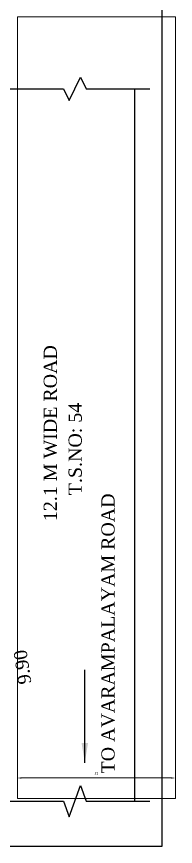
# Model space of a CAD drawing. Header units: metres. Extents: x 3616 to 3987, y 1122 to 1251.
# Drawn here: x 3727.2 to 3739.4, y 1122 to 1185.7 of the extents above; entities that cross this region are included whole.
import ezdxf

# ---------------------------------------------------------------- set-up
doc = ezdxf.new("R2010")
doc.units = ezdxf.units.M
doc.layers.add('ROAD_WIDTH', color=183, linetype='Continuous', lineweight=13)
doc.styles.add('ANAND', font='times.ttf')
doc.styles.add('RS', font='arial.ttf', dxfattribs={"width": 0.3, "height": 0.2})
doc.styles.add('SEN', font='times.ttf')
doc.dimstyles.new('STANDARD$0', dxfattribs={"dimtxt": 0.2, "dimasz": 0.3, "dimexe": 1, "dimexo": 2, "dimgap": 0.25, "dimtad": 1, "dimrnd": 0.25, "dimzin": 3, "dimdsep": 46, "dimtxsty": 'RS', "dimcen": 0, "dimclrd": 21, "dimclre": 21, "dimclrt": 190, "dimadec": 0, "dimazin": 0, "dimtfac": 0.7505, "dimtix": 1, "dimtmove": 1, "dimatfit": 3, "dimldrblk": 'DOTSMALL', "dimfxl": 0, "dimfrac": 1, "dimtolj": 1, "dimtzin": 0, "dimlwd": 9, "dimlwe": 13, "dimarcsym": 0})
doc.dimstyles.new('v', dxfattribs={"dimtxt": 1, "dimasz": 2, "dimexe": 0.18, "dimexo": 0.0625, "dimgap": 0.75, "dimtad": 1, "dimzin": 0, "dimdsep": 46, "dimtxsty": 'SEN', "dimcen": 2, "dimse1": 1, "dimse2": 1, "dimsd1": 1, "dimsd2": 1, "dimazin": 0, "dimtfac": 1, "dimtofl": 0, "dimtmove": 0, "dimatfit": 3, "dimfxl": 0, "dimtolj": 1, "dimtzin": 0, "dimarcsym": 0})
doc.dimstyles.new('V1', dxfattribs={"dimtxt": 0.23, "dimasz": 0.1, "dimexe": 0.18, "dimexo": 0.0625, "dimgap": 0.09, "dimtad": 1, "dimzin": 0, "dimdsep": 46, "dimtxsty": 'ANAND', "dimcen": 0.09, "dimadec": 0, "dimazin": 0, "dimtfac": 1, "dimtix": 1, "dimtofl": 0, "dimtmove": 2, "dimatfit": 0, "dimfxl": 0, "dimtolj": 1, "dimtzin": 0, "dimarcsym": 0})

# ---------------------------------------------------------------- blocks, each defined once
blk = doc.blocks.new('*D332')
at = {"layer": 'Defpoints', "color": 0}
for p in [(3725.672, 1140.443), (3725.672, 1140.443), (3727.123, 1130.65)]:
    blk.add_point(p, dxfattribs=at)
at = {"color": 0, "insert": (3727.644, 1135.731), "char_height": 1, "attachment_point": 5, "rotation": 98.43052, "style": 'SEN'}
blk.add_mtext('\\A1;9.90', dxfattribs=at)
blk = doc.blocks.new('*D383')
at = {"layer": 'Defpoints', "color": 0}
for p in [(3727.251, 1127.216), (3727.251, 1125.638), (3739.351, 1125.638)]:
    blk.add_point(p, dxfattribs=at)
at = {"layer": 'ROAD_WIDTH', "color": 21, "lineweight": 13}
for p, q in [((3727.251, 1127.638), (3727.251, 1128.216)), ((3739.351, 1127.638), (3739.351, 1128.216))]:
    blk.add_line(p, q, dxfattribs=at)
at = {"layer": 'ROAD_WIDTH', "color": 21, "lineweight": 9}
blk.add_line((3739.051, 1127.216), (3727.551, 1127.216), dxfattribs=at)
at = {"layer": 'ROAD_WIDTH', "color": 21}
for points in [[(3727.551, 1127.266), (3727.551, 1127.166), (3727.251, 1127.216)], [(3739.051, 1127.266), (3739.051, 1127.166), (3739.351, 1127.216)]]:
    blk.add_solid(points, dxfattribs=at)
at = {"layer": 'ROAD_WIDTH', "color": 190, "insert": (3733.301, 1127.568), "char_height": 0.2, "attachment_point": 5, "style": 'RS'}
blk.add_mtext('\\A1;12.00', dxfattribs=at)
blk = doc.blocks.new('_DotSmall')
at = {"color": 0, "linetype": 'ByBlock', "const_width": 0.5}
blk.add_lwpolyline([(-0.0625, 0, 1), (0.0625, 0, 1)], format="xyb", close=True, dxfattribs=at)

msp = doc.modelspace()

# ---------------------------------------------------------------- linework, layer by layer
at = {"lineweight": -2}
msp.add_line((3736.21729, 1180.12808), (3736.21729, 1125.43852), dxfattribs=at)
msp.add_lwpolyline([(3615.51757, 1232.38797), (3738.31728, 1232.38797), (3738.31728, 1121.96448), (3615.51757, 1121.96448)], close=True)
at = {"linetype": 'Continuous', "lineweight": -2}
for points in [[(3725.46557, 1180.12808), (3730.77067, 1180.12808), (3731.20798, 1179.21345), (3732.08261, 1181.01544), (3732.51992, 1180.12808), (3737.38682, 1180.12808)], [(3725.46557, 1125.43852), (3730.77067, 1125.43852), (3731.20798, 1124.23702), (3732.08261, 1126.64003), (3732.51992, 1125.43852), (3737.38682, 1125.43852)]]:
    msp.add_lwpolyline(points, dxfattribs=at)
at = {"layer": 'ROAD_WIDTH', "color": 1}
msp.add_lwpolyline([(3727.25061, 1125.63794), (3739.35061, 1125.63794), (3739.35061, 1185.63794), (3727.25061, 1185.63794)], close=True, dxfattribs=at)

# ---------------------------------------------------------------- texts
at = {"lineweight": -2, "style": 'ANAND'}
msp.add_text('T.S.NO: 54', height=1.0125, rotation=90, dxfattribs=at).set_placement((3732.17811, 1148.92479))
at = {"lineweight": -2, "char_height": 1.0125, "width": 21.1930116, "attachment_point": 1, "rotation": 90, "style": 'ANAND'}
for s, insert in [('12.1 M WIDE ROAD', (3729.25703, 1146.93484)), ('TO AVARAMPALAYAM ROAD', (3733.67869, 1127.56271))]:
    msp.add_mtext(s, dxfattribs=dict(at, insert=insert))

# ---------------------------------------------------------------- dimensions: what is measured, and where the dimension line sits
dim = msp.add_aligned_dim(p1=(3727.12313, 1130.65016), p2=(3725.67169, 1140.44319), distance=0, dimstyle='v', override={"dimtxt": 1, "dimfxl": 5.18, "dimarcsym": 1})
dim.commit()
dim.dimension.update_dxf_attribs({"geometry": '*D332', "text_midpoint": (3727.64389, 1135.73142)})
at = {"layer": 'ROAD_WIDTH', "color": 1}
dim = msp.add_linear_dim(base=(3727.25061, 1127.21561), p1=(3739.35061, 1125.63794), p2=(3727.25061, 1125.63794), dimstyle='STANDARD$0', dxfattribs=at)
dim.commit()
dim.dimension.update_dxf_attribs({"geometry": '*D383', "text_midpoint": (3733.30061, 1127.56772)})

# ---------------------------------------------------------------- leaders
msp.add_leader([(3732.41061, 1128.39102), (3732.41061, 1135.52462)], dimstyle='V1', override={"dimasz": 1.5, "dimtad": 0})

doc.saveas('drawing.dxf')
